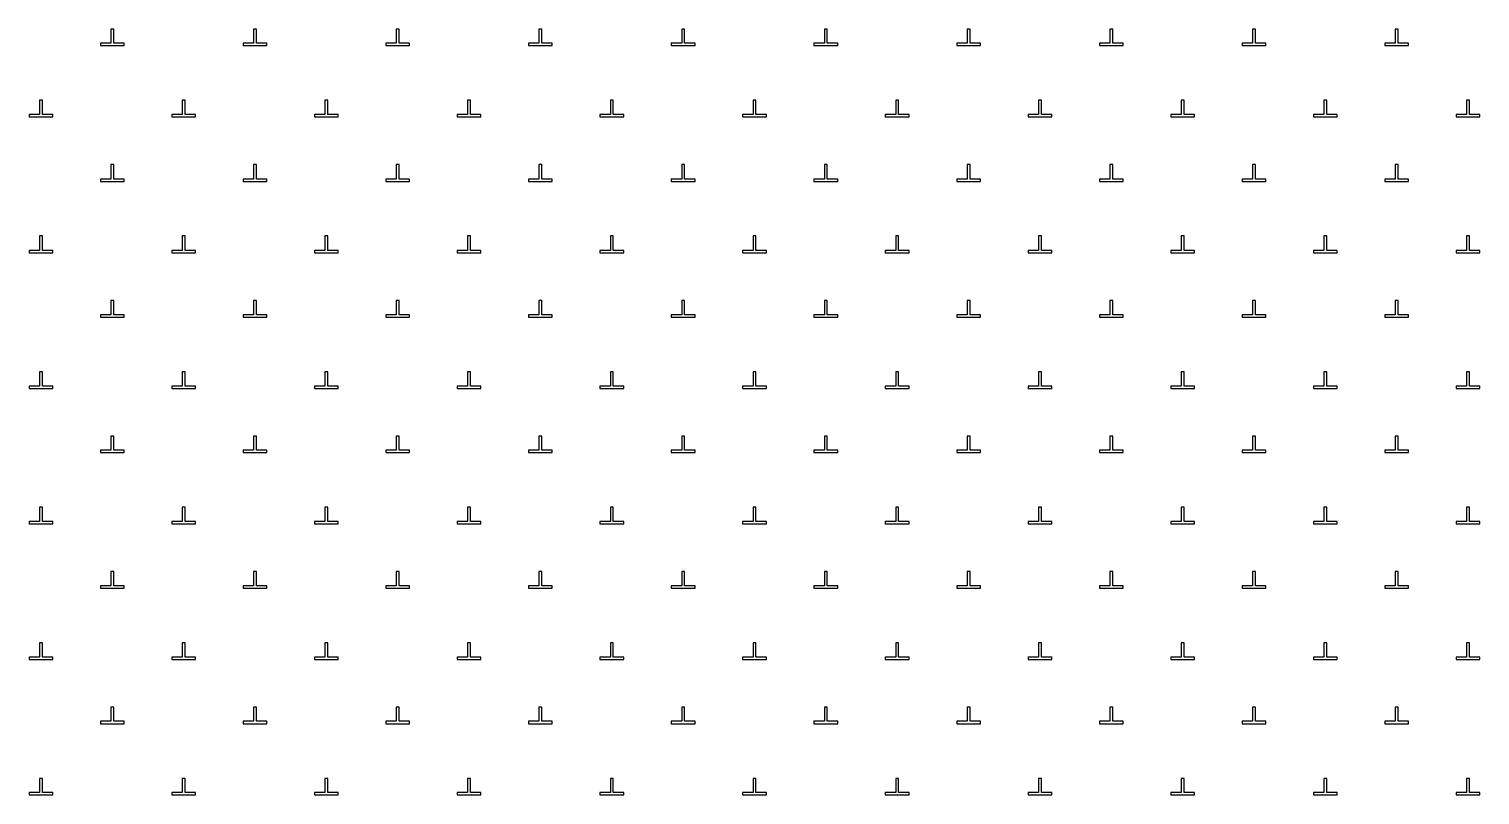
# Model space of a CAD drawing. Extents: x 550890 to 551618, y 1839259 to 1840146.
# Drawn here: x 551424.64 to 551455.14, y 1839903.11 to 1839919.22 of the extents above; entities that cross this region are included whole.
import ezdxf

# ---------------------------------------------------------------- set-up
doc = ezdxf.new("R2010")
doc.units = 0
doc.layers.add('Level 19', color=7, linetype='Continuous')

msp = doc.modelspace()

# ---------------------------------------------------------------- linework, layer by layer
at = {"layer": 'Level 19'}
for p, q in [((551426.42, 1839919.22), (551426.36, 1839919.22)), ((551426.36, 1839919.22), (551426.36, 1839918.92)), ((551426.42, 1839918.92), (551426.42, 1839919.22)), ((551429.42, 1839919.22), (551429.36, 1839919.22)), ((551429.36, 1839919.22), (551429.36, 1839918.92)), ((551429.42, 1839918.92), (551429.42, 1839919.22)), ((551432.42, 1839919.22), (551432.36, 1839919.22)), ((551432.36, 1839919.22), (551432.36, 1839918.92)), ((551432.42, 1839918.92), (551432.42, 1839919.22)), ((551435.42, 1839919.22), (551435.36, 1839919.22)), ((551435.36, 1839919.22), (551435.36, 1839918.92)), ((551435.42, 1839918.92), (551435.42, 1839919.22)), ((551438.42, 1839919.22), (551438.36, 1839919.22)), ((551438.36, 1839919.22), (551438.36, 1839918.92)), ((551438.42, 1839918.92), (551438.42, 1839919.22)), ((551441.42, 1839919.22), (551441.36, 1839919.22)), ((551441.36, 1839919.22), (551441.36, 1839918.92)), ((551441.42, 1839918.92), (551441.42, 1839919.22)), ((551444.42, 1839919.22), (551444.36, 1839919.22)), ((551444.36, 1839919.22), (551444.36, 1839918.92)), ((551444.42, 1839918.92), (551444.42, 1839919.22)), ((551447.42, 1839919.22), (551447.36, 1839919.22)), ((551447.36, 1839919.22), (551447.36, 1839918.92)), ((551447.42, 1839918.92), (551447.42, 1839919.22)), ((551450.42, 1839919.22), (551450.36, 1839919.22)), ((551450.36, 1839919.22), (551450.36, 1839918.92)), ((551450.42, 1839918.92), (551450.42, 1839919.22)), ((551453.42, 1839919.22), (551453.36, 1839919.22)), ((551453.36, 1839919.22), (551453.36, 1839918.92)), ((551453.42, 1839918.92), (551453.42, 1839919.22)), ((551426.36, 1839918.92), (551426.14, 1839918.92)), ((551426.14, 1839918.92), (551426.14, 1839918.87)), ((551426.64, 1839918.92), (551426.42, 1839918.92)), ((551426.64, 1839918.87), (551426.64, 1839918.92)), ((551429.36, 1839918.92), (551429.14, 1839918.92)), ((551429.14, 1839918.92), (551429.14, 1839918.87)), ((551429.64, 1839918.92), (551429.42, 1839918.92)), ((551429.64, 1839918.87), (551429.64, 1839918.92)), ((551432.36, 1839918.92), (551432.14, 1839918.92)), ((551432.14, 1839918.92), (551432.14, 1839918.87)), ((551432.64, 1839918.92), (551432.42, 1839918.92)), ((551432.64, 1839918.87), (551432.64, 1839918.92)), ((551435.36, 1839918.92), (551435.14, 1839918.92)), ((551435.14, 1839918.92), (551435.14, 1839918.87)), ((551435.64, 1839918.92), (551435.42, 1839918.92)), ((551435.64, 1839918.87), (551435.64, 1839918.92)), ((551438.36, 1839918.92), (551438.14, 1839918.92)), ((551438.14, 1839918.92), (551438.14, 1839918.87)), ((551438.64, 1839918.92), (551438.42, 1839918.92)), ((551438.64, 1839918.87), (551438.64, 1839918.92)), ((551441.36, 1839918.92), (551441.14, 1839918.92)), ((551441.14, 1839918.92), (551441.14, 1839918.87)), ((551441.64, 1839918.92), (551441.42, 1839918.92)), ((551441.64, 1839918.87), (551441.64, 1839918.92)), ((551444.36, 1839918.92), (551444.14, 1839918.92)), ((551444.14, 1839918.92), (551444.14, 1839918.87)), ((551444.64, 1839918.92), (551444.42, 1839918.92)), ((551444.64, 1839918.87), (551444.64, 1839918.92)), ((551447.36, 1839918.92), (551447.14, 1839918.92)), ((551447.14, 1839918.92), (551447.14, 1839918.87)), ((551447.64, 1839918.92), (551447.42, 1839918.92)), ((551447.64, 1839918.87), (551447.64, 1839918.92)), ((551450.36, 1839918.92), (551450.14, 1839918.92)), ((551450.14, 1839918.92), (551450.14, 1839918.87)), ((551450.64, 1839918.92), (551450.42, 1839918.92)), ((551450.64, 1839918.87), (551450.64, 1839918.92)), ((551453.36, 1839918.92), (551453.14, 1839918.92)), ((551453.14, 1839918.92), (551453.14, 1839918.87)), ((551453.64, 1839918.92), (551453.42, 1839918.92)), ((551453.64, 1839918.87), (551453.64, 1839918.92)), ((551426.14, 1839918.87), (551426.64, 1839918.87)), ((551429.14, 1839918.87), (551429.64, 1839918.87)), ((551432.14, 1839918.87), (551432.64, 1839918.87)), ((551435.14, 1839918.87), (551435.64, 1839918.87)), ((551438.14, 1839918.87), (551438.64, 1839918.87)), ((551441.14, 1839918.87), (551441.64, 1839918.87)), ((551444.14, 1839918.87), (551444.64, 1839918.87)), ((551447.14, 1839918.87), (551447.64, 1839918.87)), ((551450.14, 1839918.87), (551450.64, 1839918.87)), ((551453.14, 1839918.87), (551453.64, 1839918.87)), ((551424.92, 1839917.72), (551424.86, 1839917.72)), ((551424.86, 1839917.72), (551424.86, 1839917.42)), ((551424.92, 1839917.42), (551424.92, 1839917.72)), ((551427.92, 1839917.72), (551427.86, 1839917.72)), ((551427.86, 1839917.72), (551427.86, 1839917.42)), ((551427.92, 1839917.42), (551427.92, 1839917.72)), ((551430.92, 1839917.72), (551430.86, 1839917.72)), ((551430.86, 1839917.72), (551430.86, 1839917.42)), ((551430.92, 1839917.42), (551430.92, 1839917.72)), ((551433.92, 1839917.72), (551433.86, 1839917.72)), ((551433.86, 1839917.72), (551433.86, 1839917.42)), ((551433.92, 1839917.42), (551433.92, 1839917.72)), ((551436.92, 1839917.72), (551436.86, 1839917.72)), ((551436.86, 1839917.72), (551436.86, 1839917.42)), ((551436.92, 1839917.42), (551436.92, 1839917.72)), ((551439.92, 1839917.72), (551439.86, 1839917.72)), ((551439.86, 1839917.72), (551439.86, 1839917.42)), ((551439.92, 1839917.42), (551439.92, 1839917.72)), ((551442.92, 1839917.72), (551442.86, 1839917.72)), ((551442.86, 1839917.72), (551442.86, 1839917.42)), ((551442.92, 1839917.42), (551442.92, 1839917.72)), ((551445.92, 1839917.72), (551445.86, 1839917.72)), ((551445.86, 1839917.72), (551445.86, 1839917.42)), ((551445.92, 1839917.42), (551445.92, 1839917.72)), ((551448.92, 1839917.72), (551448.86, 1839917.72)), ((551448.86, 1839917.72), (551448.86, 1839917.42)), ((551448.92, 1839917.42), (551448.92, 1839917.72)), ((551451.92, 1839917.72), (551451.86, 1839917.72)), ((551451.86, 1839917.72), (551451.86, 1839917.42)), ((551451.92, 1839917.42), (551451.92, 1839917.72)), ((551454.92, 1839917.72), (551454.86, 1839917.72)), ((551454.86, 1839917.72), (551454.86, 1839917.42)), ((551454.92, 1839917.42), (551454.92, 1839917.72)), ((551424.86, 1839917.42), (551424.64, 1839917.42)), ((551424.64, 1839917.42), (551424.64, 1839917.37)), ((551425.14, 1839917.42), (551424.92, 1839917.42)), ((551425.14, 1839917.37), (551425.14, 1839917.42)), ((551427.86, 1839917.42), (551427.64, 1839917.42)), ((551427.64, 1839917.42), (551427.64, 1839917.37)), ((551428.14, 1839917.42), (551427.92, 1839917.42)), ((551428.14, 1839917.37), (551428.14, 1839917.42)), ((551430.86, 1839917.42), (551430.64, 1839917.42)), ((551430.64, 1839917.42), (551430.64, 1839917.37)), ((551431.14, 1839917.42), (551430.92, 1839917.42)), ((551431.14, 1839917.37), (551431.14, 1839917.42)), ((551433.86, 1839917.42), (551433.64, 1839917.42)), ((551433.64, 1839917.42), (551433.64, 1839917.37)), ((551434.14, 1839917.42), (551433.92, 1839917.42)), ((551434.14, 1839917.37), (551434.14, 1839917.42)), ((551436.86, 1839917.42), (551436.64, 1839917.42)), ((551436.64, 1839917.42), (551436.64, 1839917.37)), ((551437.14, 1839917.42), (551436.92, 1839917.42)), ((551437.14, 1839917.37), (551437.14, 1839917.42)), ((551439.86, 1839917.42), (551439.64, 1839917.42)), ((551439.64, 1839917.42), (551439.64, 1839917.37)), ((551440.14, 1839917.42), (551439.92, 1839917.42)), ((551440.14, 1839917.37), (551440.14, 1839917.42)), ((551442.86, 1839917.42), (551442.64, 1839917.42)), ((551442.64, 1839917.42), (551442.64, 1839917.37)), ((551443.14, 1839917.42), (551442.92, 1839917.42)), ((551443.14, 1839917.37), (551443.14, 1839917.42)), ((551445.86, 1839917.42), (551445.64, 1839917.42)), ((551445.64, 1839917.42), (551445.64, 1839917.37)), ((551446.14, 1839917.42), (551445.92, 1839917.42)), ((551446.14, 1839917.37), (551446.14, 1839917.42)), ((551448.86, 1839917.42), (551448.64, 1839917.42)), ((551448.64, 1839917.42), (551448.64, 1839917.37)), ((551449.14, 1839917.42), (551448.92, 1839917.42)), ((551449.14, 1839917.37), (551449.14, 1839917.42)), ((551451.86, 1839917.42), (551451.64, 1839917.42)), ((551451.64, 1839917.42), (551451.64, 1839917.37)), ((551452.14, 1839917.42), (551451.92, 1839917.42)), ((551452.14, 1839917.37), (551452.14, 1839917.42)), ((551454.86, 1839917.42), (551454.64, 1839917.42)), ((551454.64, 1839917.42), (551454.64, 1839917.37)), ((551455.14, 1839917.42), (551454.92, 1839917.42)), ((551455.14, 1839917.37), (551455.14, 1839917.42)), ((551424.64, 1839917.37), (551425.14, 1839917.37)), ((551427.64, 1839917.37), (551428.14, 1839917.37)), ((551430.64, 1839917.37), (551431.14, 1839917.37)), ((551433.64, 1839917.37), (551434.14, 1839917.37)), ((551436.64, 1839917.37), (551437.14, 1839917.37)), ((551439.64, 1839917.37), (551440.14, 1839917.37)), ((551442.64, 1839917.37), (551443.14, 1839917.37)), ((551445.64, 1839917.37), (551446.14, 1839917.37)), ((551448.64, 1839917.37), (551449.14, 1839917.37)), ((551451.64, 1839917.37), (551452.14, 1839917.37)), ((551454.64, 1839917.37), (551455.14, 1839917.37)), ((551426.42, 1839916.37), (551426.36, 1839916.37)), ((551426.36, 1839916.37), (551426.36, 1839916.06)), ((551426.42, 1839916.06), (551426.42, 1839916.37)), ((551429.42, 1839916.37), (551429.36, 1839916.37)), ((551429.36, 1839916.37), (551429.36, 1839916.06)), ((551429.42, 1839916.06), (551429.42, 1839916.37)), ((551432.42, 1839916.37), (551432.36, 1839916.37)), ((551432.36, 1839916.37), (551432.36, 1839916.06)), ((551432.42, 1839916.06), (551432.42, 1839916.37)), ((551435.42, 1839916.37), (551435.36, 1839916.37)), ((551435.36, 1839916.37), (551435.36, 1839916.06)), ((551435.42, 1839916.06), (551435.42, 1839916.37)), ((551438.42, 1839916.37), (551438.36, 1839916.37)), ((551438.36, 1839916.37), (551438.36, 1839916.06)), ((551438.42, 1839916.06), (551438.42, 1839916.37)), ((551441.42, 1839916.37), (551441.36, 1839916.37)), ((551441.36, 1839916.37), (551441.36, 1839916.06)), ((551441.42, 1839916.06), (551441.42, 1839916.37)), ((551444.42, 1839916.37), (551444.36, 1839916.37)), ((551444.36, 1839916.37), (551444.36, 1839916.06)), ((551444.42, 1839916.06), (551444.42, 1839916.37)), ((551447.42, 1839916.37), (551447.36, 1839916.37)), ((551447.36, 1839916.37), (551447.36, 1839916.06)), ((551447.42, 1839916.06), (551447.42, 1839916.37)), ((551450.42, 1839916.37), (551450.36, 1839916.37)), ((551450.36, 1839916.37), (551450.36, 1839916.06)), ((551450.42, 1839916.06), (551450.42, 1839916.37)), ((551453.42, 1839916.37), (551453.36, 1839916.37)), ((551453.36, 1839916.37), (551453.36, 1839916.06)), ((551453.42, 1839916.06), (551453.42, 1839916.37)), ((551426.36, 1839916.06), (551426.14, 1839916.06)), ((551426.14, 1839916.06), (551426.14, 1839916.01)), ((551426.14, 1839916.01), (551426.64, 1839916.01)), ((551426.64, 1839916.06), (551426.42, 1839916.06)), ((551426.64, 1839916.01), (551426.64, 1839916.06)), ((551429.36, 1839916.06), (551429.14, 1839916.06)), ((551429.14, 1839916.06), (551429.14, 1839916.01)), ((551429.14, 1839916.01), (551429.64, 1839916.01)), ((551429.64, 1839916.06), (551429.42, 1839916.06)), ((551429.64, 1839916.01), (551429.64, 1839916.06)), ((551432.36, 1839916.06), (551432.14, 1839916.06)), ((551432.14, 1839916.06), (551432.14, 1839916.01)), ((551432.14, 1839916.01), (551432.64, 1839916.01)), ((551432.64, 1839916.06), (551432.42, 1839916.06)), ((551432.64, 1839916.01), (551432.64, 1839916.06)), ((551435.36, 1839916.06), (551435.14, 1839916.06)), ((551435.14, 1839916.06), (551435.14, 1839916.01)), ((551435.14, 1839916.01), (551435.64, 1839916.01)), ((551435.64, 1839916.06), (551435.42, 1839916.06)), ((551435.64, 1839916.01), (551435.64, 1839916.06)), ((551438.36, 1839916.06), (551438.14, 1839916.06)), ((551438.14, 1839916.06), (551438.14, 1839916.01)), ((551438.14, 1839916.01), (551438.64, 1839916.01)), ((551438.64, 1839916.06), (551438.42, 1839916.06)), ((551438.64, 1839916.01), (551438.64, 1839916.06)), ((551441.36, 1839916.06), (551441.14, 1839916.06)), ((551441.14, 1839916.06), (551441.14, 1839916.01)), ((551441.14, 1839916.01), (551441.64, 1839916.01)), ((551441.64, 1839916.06), (551441.42, 1839916.06)), ((551441.64, 1839916.01), (551441.64, 1839916.06)), ((551444.36, 1839916.06), (551444.14, 1839916.06)), ((551444.14, 1839916.06), (551444.14, 1839916.01)), ((551444.14, 1839916.01), (551444.64, 1839916.01)), ((551444.64, 1839916.06), (551444.42, 1839916.06)), ((551444.64, 1839916.01), (551444.64, 1839916.06)), ((551447.36, 1839916.06), (551447.14, 1839916.06)), ((551447.14, 1839916.06), (551447.14, 1839916.01)), ((551447.14, 1839916.01), (551447.64, 1839916.01)), ((551447.64, 1839916.06), (551447.42, 1839916.06)), ((551447.64, 1839916.01), (551447.64, 1839916.06)), ((551450.36, 1839916.06), (551450.14, 1839916.06)), ((551450.14, 1839916.06), (551450.14, 1839916.01)), ((551450.14, 1839916.01), (551450.64, 1839916.01)), ((551450.64, 1839916.06), (551450.42, 1839916.06)), ((551450.64, 1839916.01), (551450.64, 1839916.06)), ((551453.36, 1839916.06), (551453.14, 1839916.06)), ((551453.14, 1839916.06), (551453.14, 1839916.01)), ((551453.14, 1839916.01), (551453.64, 1839916.01)), ((551453.64, 1839916.06), (551453.42, 1839916.06)), ((551453.64, 1839916.01), (551453.64, 1839916.06)), ((551424.92, 1839914.87), (551424.86, 1839914.87)), ((551424.86, 1839914.87), (551424.86, 1839914.56)), ((551424.92, 1839914.56), (551424.92, 1839914.87)), ((551427.92, 1839914.87), (551427.86, 1839914.87)), ((551427.86, 1839914.87), (551427.86, 1839914.56)), ((551427.92, 1839914.56), (551427.92, 1839914.87)), ((551430.92, 1839914.87), (551430.86, 1839914.87)), ((551430.86, 1839914.87), (551430.86, 1839914.56)), ((551430.92, 1839914.56), (551430.92, 1839914.87)), ((551433.92, 1839914.87), (551433.86, 1839914.87)), ((551433.86, 1839914.87), (551433.86, 1839914.56)), ((551433.92, 1839914.56), (551433.92, 1839914.87)), ((551436.92, 1839914.87), (551436.86, 1839914.87)), ((551436.86, 1839914.87), (551436.86, 1839914.56)), ((551436.92, 1839914.56), (551436.92, 1839914.87)), ((551439.92, 1839914.87), (551439.86, 1839914.87)), ((551439.86, 1839914.87), (551439.86, 1839914.56)), ((551439.92, 1839914.56), (551439.92, 1839914.87)), ((551442.92, 1839914.87), (551442.86, 1839914.87)), ((551442.86, 1839914.87), (551442.86, 1839914.56)), ((551442.92, 1839914.56), (551442.92, 1839914.87)), ((551445.92, 1839914.87), (551445.86, 1839914.87)), ((551445.86, 1839914.87), (551445.86, 1839914.56)), ((551445.92, 1839914.56), (551445.92, 1839914.87)), ((551448.92, 1839914.87), (551448.86, 1839914.87)), ((551448.86, 1839914.87), (551448.86, 1839914.56)), ((551448.92, 1839914.56), (551448.92, 1839914.87)), ((551451.92, 1839914.87), (551451.86, 1839914.87)), ((551451.86, 1839914.87), (551451.86, 1839914.56)), ((551451.92, 1839914.56), (551451.92, 1839914.87)), ((551454.92, 1839914.87), (551454.86, 1839914.87)), ((551454.86, 1839914.87), (551454.86, 1839914.56)), ((551454.92, 1839914.56), (551454.92, 1839914.87)), ((551424.86, 1839914.56), (551424.64, 1839914.56)), ((551424.64, 1839914.56), (551424.64, 1839914.51)), ((551424.64, 1839914.51), (551425.14, 1839914.51)), ((551425.14, 1839914.56), (551424.92, 1839914.56)), ((551425.14, 1839914.51), (551425.14, 1839914.56)), ((551427.86, 1839914.56), (551427.64, 1839914.56)), ((551427.64, 1839914.56), (551427.64, 1839914.51)), ((551427.64, 1839914.51), (551428.14, 1839914.51)), ((551428.14, 1839914.56), (551427.92, 1839914.56)), ((551428.14, 1839914.51), (551428.14, 1839914.56)), ((551430.86, 1839914.56), (551430.64, 1839914.56)), ((551430.64, 1839914.56), (551430.64, 1839914.51)), ((551430.64, 1839914.51), (551431.14, 1839914.51)), ((551431.14, 1839914.56), (551430.92, 1839914.56)), ((551431.14, 1839914.51), (551431.14, 1839914.56)), ((551433.86, 1839914.56), (551433.64, 1839914.56)), ((551433.64, 1839914.56), (551433.64, 1839914.51)), ((551433.64, 1839914.51), (551434.14, 1839914.51)), ((551434.14, 1839914.56), (551433.92, 1839914.56)), ((551434.14, 1839914.51), (551434.14, 1839914.56)), ((551436.86, 1839914.56), (551436.64, 1839914.56)), ((551436.64, 1839914.56), (551436.64, 1839914.51)), ((551436.64, 1839914.51), (551437.14, 1839914.51)), ((551437.14, 1839914.56), (551436.92, 1839914.56)), ((551437.14, 1839914.51), (551437.14, 1839914.56)), ((551439.86, 1839914.56), (551439.64, 1839914.56)), ((551439.64, 1839914.56), (551439.64, 1839914.51)), ((551439.64, 1839914.51), (551440.14, 1839914.51)), ((551440.14, 1839914.56), (551439.92, 1839914.56)), ((551440.14, 1839914.51), (551440.14, 1839914.56)), ((551442.86, 1839914.56), (551442.64, 1839914.56)), ((551442.64, 1839914.56), (551442.64, 1839914.51)), ((551442.64, 1839914.51), (551443.14, 1839914.51)), ((551443.14, 1839914.56), (551442.92, 1839914.56)), ((551443.14, 1839914.51), (551443.14, 1839914.56)), ((551445.86, 1839914.56), (551445.64, 1839914.56)), ((551445.64, 1839914.56), (551445.64, 1839914.51)), ((551445.64, 1839914.51), (551446.14, 1839914.51)), ((551446.14, 1839914.56), (551445.92, 1839914.56)), ((551446.14, 1839914.51), (551446.14, 1839914.56)), ((551448.86, 1839914.56), (551448.64, 1839914.56)), ((551448.64, 1839914.56), (551448.64, 1839914.51)), ((551448.64, 1839914.51), (551449.14, 1839914.51)), ((551449.14, 1839914.56), (551448.92, 1839914.56)), ((551449.14, 1839914.51), (551449.14, 1839914.56)), ((551451.86, 1839914.56), (551451.64, 1839914.56)), ((551451.64, 1839914.56), (551451.64, 1839914.51)), ((551451.64, 1839914.51), (551452.14, 1839914.51)), ((551452.14, 1839914.56), (551451.92, 1839914.56)), ((551452.14, 1839914.51), (551452.14, 1839914.56)), ((551454.86, 1839914.56), (551454.64, 1839914.56)), ((551454.64, 1839914.56), (551454.64, 1839914.51)), ((551454.64, 1839914.51), (551455.14, 1839914.51)), ((551455.14, 1839914.56), (551454.92, 1839914.56)), ((551455.14, 1839914.51), (551455.14, 1839914.56)), ((551426.42, 1839913.51), (551426.36, 1839913.51)), ((551426.36, 1839913.51), (551426.36, 1839913.21)), ((551426.42, 1839913.21), (551426.42, 1839913.51)), ((551429.42, 1839913.51), (551429.36, 1839913.51)), ((551429.36, 1839913.51), (551429.36, 1839913.21)), ((551429.42, 1839913.21), (551429.42, 1839913.51)), ((551432.42, 1839913.51), (551432.36, 1839913.51)), ((551432.36, 1839913.51), (551432.36, 1839913.21)), ((551432.42, 1839913.21), (551432.42, 1839913.51)), ((551435.42, 1839913.51), (551435.36, 1839913.51)), ((551435.36, 1839913.51), (551435.36, 1839913.21)), ((551435.42, 1839913.21), (551435.42, 1839913.51)), ((551438.42, 1839913.51), (551438.36, 1839913.51)), ((551438.36, 1839913.51), (551438.36, 1839913.21)), ((551438.42, 1839913.21), (551438.42, 1839913.51)), ((551441.42, 1839913.51), (551441.36, 1839913.51)), ((551441.36, 1839913.51), (551441.36, 1839913.21)), ((551441.42, 1839913.21), (551441.42, 1839913.51)), ((551444.42, 1839913.51), (551444.36, 1839913.51)), ((551444.36, 1839913.51), (551444.36, 1839913.21)), ((551444.42, 1839913.21), (551444.42, 1839913.51)), ((551447.42, 1839913.51), (551447.36, 1839913.51)), ((551447.36, 1839913.51), (551447.36, 1839913.21)), ((551447.42, 1839913.21), (551447.42, 1839913.51)), ((551450.42, 1839913.51), (551450.36, 1839913.51)), ((551450.36, 1839913.51), (551450.36, 1839913.21)), ((551450.42, 1839913.21), (551450.42, 1839913.51)), ((551453.42, 1839913.51), (551453.36, 1839913.51)), ((551453.36, 1839913.51), (551453.36, 1839913.21)), ((551453.42, 1839913.21), (551453.42, 1839913.51)), ((551426.36, 1839913.21), (551426.14, 1839913.21)), ((551426.14, 1839913.21), (551426.14, 1839913.16)), ((551426.14, 1839913.16), (551426.64, 1839913.16)), ((551426.64, 1839913.21), (551426.42, 1839913.21)), ((551426.64, 1839913.16), (551426.64, 1839913.21)), ((551429.36, 1839913.21), (551429.14, 1839913.21)), ((551429.14, 1839913.21), (551429.14, 1839913.16)), ((551429.14, 1839913.16), (551429.64, 1839913.16)), ((551429.64, 1839913.21), (551429.42, 1839913.21)), ((551429.64, 1839913.16), (551429.64, 1839913.21)), ((551432.36, 1839913.21), (551432.14, 1839913.21)), ((551432.14, 1839913.21), (551432.14, 1839913.16)), ((551432.14, 1839913.16), (551432.64, 1839913.16)), ((551432.64, 1839913.21), (551432.42, 1839913.21)), ((551432.64, 1839913.16), (551432.64, 1839913.21)), ((551435.36, 1839913.21), (551435.14, 1839913.21)), ((551435.14, 1839913.21), (551435.14, 1839913.16)), ((551435.14, 1839913.16), (551435.64, 1839913.16)), ((551435.64, 1839913.21), (551435.42, 1839913.21)), ((551435.64, 1839913.16), (551435.64, 1839913.21)), ((551438.36, 1839913.21), (551438.14, 1839913.21)), ((551438.14, 1839913.21), (551438.14, 1839913.16)), ((551438.14, 1839913.16), (551438.64, 1839913.16)), ((551438.64, 1839913.21), (551438.42, 1839913.21)), ((551438.64, 1839913.16), (551438.64, 1839913.21)), ((551441.36, 1839913.21), (551441.14, 1839913.21)), ((551441.14, 1839913.21), (551441.14, 1839913.16)), ((551441.14, 1839913.16), (551441.64, 1839913.16)), ((551441.64, 1839913.21), (551441.42, 1839913.21)), ((551441.64, 1839913.16), (551441.64, 1839913.21)), ((551444.36, 1839913.21), (551444.14, 1839913.21)), ((551444.14, 1839913.21), (551444.14, 1839913.16)), ((551444.14, 1839913.16), (551444.64, 1839913.16)), ((551444.64, 1839913.21), (551444.42, 1839913.21)), ((551444.64, 1839913.16), (551444.64, 1839913.21)), ((551447.36, 1839913.21), (551447.14, 1839913.21)), ((551447.14, 1839913.21), (551447.14, 1839913.16)), ((551447.14, 1839913.16), (551447.64, 1839913.16)), ((551447.64, 1839913.21), (551447.42, 1839913.21)), ((551447.64, 1839913.16), (551447.64, 1839913.21)), ((551450.36, 1839913.21), (551450.14, 1839913.21)), ((551450.14, 1839913.21), (551450.14, 1839913.16)), ((551450.14, 1839913.16), (551450.64, 1839913.16)), ((551450.64, 1839913.21), (551450.42, 1839913.21)), ((551450.64, 1839913.16), (551450.64, 1839913.21)), ((551453.36, 1839913.21), (551453.14, 1839913.21)), ((551453.14, 1839913.21), (551453.14, 1839913.16)), ((551453.14, 1839913.16), (551453.64, 1839913.16)), ((551453.64, 1839913.21), (551453.42, 1839913.21)), ((551453.64, 1839913.16), (551453.64, 1839913.21)), ((551424.92, 1839912.01), (551424.86, 1839912.01)), ((551424.86, 1839912.01), (551424.86, 1839911.71)), ((551424.92, 1839911.71), (551424.92, 1839912.01)), ((551427.92, 1839912.01), (551427.86, 1839912.01)), ((551427.86, 1839912.01), (551427.86, 1839911.71)), ((551427.92, 1839911.71), (551427.92, 1839912.01)), ((551430.92, 1839912.01), (551430.86, 1839912.01)), ((551430.86, 1839912.01), (551430.86, 1839911.71)), ((551430.92, 1839911.71), (551430.92, 1839912.01)), ((551433.92, 1839912.01), (551433.86, 1839912.01)), ((551433.86, 1839912.01), (551433.86, 1839911.71)), ((551433.92, 1839911.71), (551433.92, 1839912.01)), ((551436.92, 1839912.01), (551436.86, 1839912.01)), ((551436.86, 1839912.01), (551436.86, 1839911.71)), ((551436.92, 1839911.71), (551436.92, 1839912.01)), ((551439.92, 1839912.01), (551439.86, 1839912.01)), ((551439.86, 1839912.01), (551439.86, 1839911.71)), ((551439.92, 1839911.71), (551439.92, 1839912.01)), ((551442.92, 1839912.01), (551442.86, 1839912.01)), ((551442.86, 1839912.01), (551442.86, 1839911.71)), ((551442.92, 1839911.71), (551442.92, 1839912.01)), ((551445.92, 1839912.01), (551445.86, 1839912.01)), ((551445.86, 1839912.01), (551445.86, 1839911.71)), ((551445.92, 1839911.71), (551445.92, 1839912.01)), ((551448.92, 1839912.01), (551448.86, 1839912.01)), ((551448.86, 1839912.01), (551448.86, 1839911.71)), ((551448.92, 1839911.71), (551448.92, 1839912.01)), ((551451.92, 1839912.01), (551451.86, 1839912.01)), ((551451.86, 1839912.01), (551451.86, 1839911.71)), ((551451.92, 1839911.71), (551451.92, 1839912.01)), ((551454.92, 1839912.01), (551454.86, 1839912.01)), ((551454.86, 1839912.01), (551454.86, 1839911.71)), ((551454.92, 1839911.71), (551454.92, 1839912.01)), ((551424.86, 1839911.71), (551424.64, 1839911.71)), ((551424.64, 1839911.71), (551424.64, 1839911.66)), ((551424.64, 1839911.66), (551425.14, 1839911.66)), ((551425.14, 1839911.71), (551424.92, 1839911.71)), ((551425.14, 1839911.66), (551425.14, 1839911.71)), ((551427.86, 1839911.71), (551427.64, 1839911.71)), ((551427.64, 1839911.71), (551427.64, 1839911.66)), ((551427.64, 1839911.66), (551428.14, 1839911.66)), ((551428.14, 1839911.71), (551427.92, 1839911.71)), ((551428.14, 1839911.66), (551428.14, 1839911.71)), ((551430.86, 1839911.71), (551430.64, 1839911.71)), ((551430.64, 1839911.71), (551430.64, 1839911.66)), ((551430.64, 1839911.66), (551431.14, 1839911.66)), ((551431.14, 1839911.71), (551430.92, 1839911.71)), ((551431.14, 1839911.66), (551431.14, 1839911.71)), ((551433.86, 1839911.71), (551433.64, 1839911.71)), ((551433.64, 1839911.71), (551433.64, 1839911.66)), ((551433.64, 1839911.66), (551434.14, 1839911.66)), ((551434.14, 1839911.71), (551433.92, 1839911.71)), ((551434.14, 1839911.66), (551434.14, 1839911.71)), ((551436.86, 1839911.71), (551436.64, 1839911.71)), ((551436.64, 1839911.71), (551436.64, 1839911.66)), ((551436.64, 1839911.66), (551437.14, 1839911.66)), ((551437.14, 1839911.71), (551436.92, 1839911.71)), ((551437.14, 1839911.66), (551437.14, 1839911.71)), ((551439.86, 1839911.71), (551439.64, 1839911.71)), ((551439.64, 1839911.71), (551439.64, 1839911.66)), ((551439.64, 1839911.66), (551440.14, 1839911.66)), ((551440.14, 1839911.71), (551439.92, 1839911.71)), ((551440.14, 1839911.66), (551440.14, 1839911.71)), ((551442.86, 1839911.71), (551442.64, 1839911.71)), ((551442.64, 1839911.71), (551442.64, 1839911.66)), ((551442.64, 1839911.66), (551443.14, 1839911.66)), ((551443.14, 1839911.71), (551442.92, 1839911.71)), ((551443.14, 1839911.66), (551443.14, 1839911.71)), ((551445.86, 1839911.71), (551445.64, 1839911.71)), ((551445.64, 1839911.71), (551445.64, 1839911.66)), ((551445.64, 1839911.66), (551446.14, 1839911.66)), ((551446.14, 1839911.71), (551445.92, 1839911.71)), ((551446.14, 1839911.66), (551446.14, 1839911.71)), ((551448.86, 1839911.71), (551448.64, 1839911.71)), ((551448.64, 1839911.71), (551448.64, 1839911.66)), ((551448.64, 1839911.66), (551449.14, 1839911.66)), ((551449.14, 1839911.71), (551448.92, 1839911.71)), ((551449.14, 1839911.66), (551449.14, 1839911.71)), ((551451.86, 1839911.71), (551451.64, 1839911.71)), ((551451.64, 1839911.71), (551451.64, 1839911.66)), ((551451.64, 1839911.66), (551452.14, 1839911.66)), ((551452.14, 1839911.71), (551451.92, 1839911.71)), ((551452.14, 1839911.66), (551452.14, 1839911.71)), ((551454.86, 1839911.71), (551454.64, 1839911.71)), ((551454.64, 1839911.71), (551454.64, 1839911.66)), ((551454.64, 1839911.66), (551455.14, 1839911.66)), ((551455.14, 1839911.71), (551454.92, 1839911.71)), ((551455.14, 1839911.66), (551455.14, 1839911.71)), ((551426.42, 1839910.66), (551426.36, 1839910.66)), ((551426.36, 1839910.66), (551426.36, 1839910.36)), ((551426.42, 1839910.36), (551426.42, 1839910.66)), ((551429.42, 1839910.66), (551429.36, 1839910.66)), ((551429.36, 1839910.66), (551429.36, 1839910.36)), ((551429.42, 1839910.36), (551429.42, 1839910.66)), ((551432.42, 1839910.66), (551432.36, 1839910.66)), ((551432.36, 1839910.66), (551432.36, 1839910.36)), ((551432.42, 1839910.36), (551432.42, 1839910.66)), ((551435.42, 1839910.66), (551435.36, 1839910.66)), ((551435.36, 1839910.66), (551435.36, 1839910.36)), ((551435.42, 1839910.36), (551435.42, 1839910.66)), ((551438.42, 1839910.66), (551438.36, 1839910.66)), ((551438.36, 1839910.66), (551438.36, 1839910.36)), ((551438.42, 1839910.36), (551438.42, 1839910.66)), ((551441.42, 1839910.66), (551441.36, 1839910.66)), ((551441.36, 1839910.66), (551441.36, 1839910.36)), ((551441.42, 1839910.36), (551441.42, 1839910.66)), ((551444.42, 1839910.66), (551444.36, 1839910.66)), ((551444.36, 1839910.66), (551444.36, 1839910.36)), ((551444.42, 1839910.36), (551444.42, 1839910.66)), ((551447.42, 1839910.66), (551447.36, 1839910.66)), ((551447.36, 1839910.66), (551447.36, 1839910.36)), ((551447.42, 1839910.36), (551447.42, 1839910.66)), ((551450.42, 1839910.66), (551450.36, 1839910.66)), ((551450.36, 1839910.66), (551450.36, 1839910.36)), ((551450.42, 1839910.36), (551450.42, 1839910.66)), ((551453.42, 1839910.66), (551453.36, 1839910.66)), ((551453.36, 1839910.66), (551453.36, 1839910.36)), ((551453.42, 1839910.36), (551453.42, 1839910.66)), ((551426.36, 1839910.36), (551426.14, 1839910.36)), ((551426.14, 1839910.36), (551426.14, 1839910.31)), ((551426.14, 1839910.31), (551426.64, 1839910.31)), ((551426.64, 1839910.36), (551426.42, 1839910.36)), ((551426.64, 1839910.31), (551426.64, 1839910.36)), ((551429.36, 1839910.36), (551429.14, 1839910.36)), ((551429.14, 1839910.36), (551429.14, 1839910.31)), ((551429.14, 1839910.31), (551429.64, 1839910.31)), ((551429.64, 1839910.36), (551429.42, 1839910.36)), ((551429.64, 1839910.31), (551429.64, 1839910.36)), ((551432.36, 1839910.36), (551432.14, 1839910.36)), ((551432.14, 1839910.36), (551432.14, 1839910.31)), ((551432.14, 1839910.31), (551432.64, 1839910.31)), ((551432.64, 1839910.36), (551432.42, 1839910.36)), ((551432.64, 1839910.31), (551432.64, 1839910.36)), ((551435.36, 1839910.36), (551435.14, 1839910.36)), ((551435.14, 1839910.36), (551435.14, 1839910.31)), ((551435.14, 1839910.31), (551435.64, 1839910.31)), ((551435.64, 1839910.36), (551435.42, 1839910.36)), ((551435.64, 1839910.31), (551435.64, 1839910.36)), ((551438.36, 1839910.36), (551438.14, 1839910.36)), ((551438.14, 1839910.36), (551438.14, 1839910.31)), ((551438.14, 1839910.31), (551438.64, 1839910.31)), ((551438.64, 1839910.36), (551438.42, 1839910.36)), ((551438.64, 1839910.31), (551438.64, 1839910.36)), ((551441.36, 1839910.36), (551441.14, 1839910.36)), ((551441.14, 1839910.36), (551441.14, 1839910.31)), ((551441.14, 1839910.31), (551441.64, 1839910.31)), ((551441.64, 1839910.36), (551441.42, 1839910.36)), ((551441.64, 1839910.31), (551441.64, 1839910.36)), ((551444.36, 1839910.36), (551444.14, 1839910.36)), ((551444.14, 1839910.36), (551444.14, 1839910.31)), ((551444.14, 1839910.31), (551444.64, 1839910.31)), ((551444.64, 1839910.36), (551444.42, 1839910.36)), ((551444.64, 1839910.31), (551444.64, 1839910.36)), ((551447.36, 1839910.36), (551447.14, 1839910.36)), ((551447.14, 1839910.36), (551447.14, 1839910.31)), ((551447.14, 1839910.31), (551447.64, 1839910.31)), ((551447.64, 1839910.36), (551447.42, 1839910.36)), ((551447.64, 1839910.31), (551447.64, 1839910.36)), ((551450.36, 1839910.36), (551450.14, 1839910.36)), ((551450.14, 1839910.36), (551450.14, 1839910.31)), ((551450.14, 1839910.31), (551450.64, 1839910.31)), ((551450.64, 1839910.36), (551450.42, 1839910.36)), ((551450.64, 1839910.31), (551450.64, 1839910.36)), ((551453.36, 1839910.36), (551453.14, 1839910.36)), ((551453.14, 1839910.36), (551453.14, 1839910.31)), ((551453.14, 1839910.31), (551453.64, 1839910.31)), ((551453.64, 1839910.36), (551453.42, 1839910.36)), ((551453.64, 1839910.31), (551453.64, 1839910.36)), ((551424.92, 1839909.16), (551424.86, 1839909.16)), ((551424.86, 1839909.16), (551424.86, 1839908.86)), ((551424.92, 1839908.86), (551424.92, 1839909.16)), ((551427.92, 1839909.16), (551427.86, 1839909.16)), ((551427.86, 1839909.16), (551427.86, 1839908.86)), ((551427.92, 1839908.86), (551427.92, 1839909.16)), ((551430.92, 1839909.16), (551430.86, 1839909.16)), ((551430.86, 1839909.16), (551430.86, 1839908.86)), ((551430.92, 1839908.86), (551430.92, 1839909.16)), ((551433.92, 1839909.16), (551433.86, 1839909.16)), ((551433.86, 1839909.16), (551433.86, 1839908.86)), ((551433.92, 1839908.86), (551433.92, 1839909.16)), ((551436.92, 1839909.16), (551436.86, 1839909.16)), ((551436.86, 1839909.16), (551436.86, 1839908.86)), ((551436.92, 1839908.86), (551436.92, 1839909.16)), ((551439.92, 1839909.16), (551439.86, 1839909.16)), ((551439.86, 1839909.16), (551439.86, 1839908.86)), ((551439.92, 1839908.86), (551439.92, 1839909.16)), ((551442.92, 1839909.16), (551442.86, 1839909.16)), ((551442.86, 1839909.16), (551442.86, 1839908.86)), ((551442.92, 1839908.86), (551442.92, 1839909.16)), ((551445.92, 1839909.16), (551445.86, 1839909.16)), ((551445.86, 1839909.16), (551445.86, 1839908.86)), ((551445.92, 1839908.86), (551445.92, 1839909.16)), ((551448.92, 1839909.16), (551448.86, 1839909.16)), ((551448.86, 1839909.16), (551448.86, 1839908.86)), ((551448.92, 1839908.86), (551448.92, 1839909.16)), ((551451.92, 1839909.16), (551451.86, 1839909.16)), ((551451.86, 1839909.16), (551451.86, 1839908.86)), ((551451.92, 1839908.86), (551451.92, 1839909.16)), ((551454.92, 1839909.16), (551454.86, 1839909.16)), ((551454.86, 1839909.16), (551454.86, 1839908.86)), ((551454.92, 1839908.86), (551454.92, 1839909.16)), ((551424.86, 1839908.86), (551424.64, 1839908.86)), ((551424.64, 1839908.86), (551424.64, 1839908.81)), ((551425.14, 1839908.86), (551424.92, 1839908.86)), ((551425.14, 1839908.81), (551425.14, 1839908.86)), ((551427.86, 1839908.86), (551427.64, 1839908.86)), ((551427.64, 1839908.86), (551427.64, 1839908.81)), ((551428.14, 1839908.86), (551427.92, 1839908.86)), ((551428.14, 1839908.81), (551428.14, 1839908.86)), ((551430.86, 1839908.86), (551430.64, 1839908.86)), ((551430.64, 1839908.86), (551430.64, 1839908.81)), ((551431.14, 1839908.86), (551430.92, 1839908.86)), ((551431.14, 1839908.81), (551431.14, 1839908.86)), ((551433.86, 1839908.86), (551433.64, 1839908.86)), ((551433.64, 1839908.86), (551433.64, 1839908.81)), ((551434.14, 1839908.86), (551433.92, 1839908.86)), ((551434.14, 1839908.81), (551434.14, 1839908.86)), ((551436.86, 1839908.86), (551436.64, 1839908.86)), ((551436.64, 1839908.86), (551436.64, 1839908.81)), ((551437.14, 1839908.86), (551436.92, 1839908.86)), ((551437.14, 1839908.81), (551437.14, 1839908.86)), ((551439.86, 1839908.86), (551439.64, 1839908.86)), ((551439.64, 1839908.86), (551439.64, 1839908.81)), ((551440.14, 1839908.86), (551439.92, 1839908.86)), ((551440.14, 1839908.81), (551440.14, 1839908.86)), ((551442.86, 1839908.86), (551442.64, 1839908.86)), ((551442.64, 1839908.86), (551442.64, 1839908.81)), ((551443.14, 1839908.86), (551442.92, 1839908.86)), ((551443.14, 1839908.81), (551443.14, 1839908.86)), ((551445.86, 1839908.86), (551445.64, 1839908.86)), ((551445.64, 1839908.86), (551445.64, 1839908.81)), ((551446.14, 1839908.86), (551445.92, 1839908.86)), ((551446.14, 1839908.81), (551446.14, 1839908.86)), ((551448.86, 1839908.86), (551448.64, 1839908.86)), ((551448.64, 1839908.86), (551448.64, 1839908.81)), ((551449.14, 1839908.86), (551448.92, 1839908.86)), ((551449.14, 1839908.81), (551449.14, 1839908.86)), ((551451.86, 1839908.86), (551451.64, 1839908.86)), ((551451.64, 1839908.86), (551451.64, 1839908.81)), ((551452.14, 1839908.86), (551451.92, 1839908.86)), ((551452.14, 1839908.81), (551452.14, 1839908.86)), ((551454.86, 1839908.86), (551454.64, 1839908.86)), ((551454.64, 1839908.86), (551454.64, 1839908.81)), ((551455.14, 1839908.86), (551454.92, 1839908.86)), ((551455.14, 1839908.81), (551455.14, 1839908.86)), ((551424.64, 1839908.81), (551425.14, 1839908.81)), ((551427.64, 1839908.81), (551428.14, 1839908.81)), ((551430.64, 1839908.81), (551431.14, 1839908.81)), ((551433.64, 1839908.81), (551434.14, 1839908.81)), ((551436.64, 1839908.81), (551437.14, 1839908.81)), ((551439.64, 1839908.81), (551440.14, 1839908.81)), ((551442.64, 1839908.81), (551443.14, 1839908.81)), ((551445.64, 1839908.81), (551446.14, 1839908.81)), ((551448.64, 1839908.81), (551449.14, 1839908.81)), ((551451.64, 1839908.81), (551452.14, 1839908.81)), ((551454.64, 1839908.81), (551455.14, 1839908.81)), ((551426.42, 1839907.81), (551426.36, 1839907.81)), ((551426.36, 1839907.81), (551426.36, 1839907.51)), ((551426.42, 1839907.51), (551426.42, 1839907.81)), ((551429.42, 1839907.81), (551429.36, 1839907.81)), ((551429.36, 1839907.81), (551429.36, 1839907.51)), ((551429.42, 1839907.51), (551429.42, 1839907.81)), ((551432.42, 1839907.81), (551432.36, 1839907.81)), ((551432.36, 1839907.81), (551432.36, 1839907.51)), ((551432.42, 1839907.51), (551432.42, 1839907.81)), ((551435.42, 1839907.81), (551435.36, 1839907.81)), ((551435.36, 1839907.81), (551435.36, 1839907.51)), ((551435.42, 1839907.51), (551435.42, 1839907.81)), ((551438.42, 1839907.81), (551438.36, 1839907.81)), ((551438.36, 1839907.81), (551438.36, 1839907.51)), ((551438.42, 1839907.51), (551438.42, 1839907.81)), ((551441.42, 1839907.81), (551441.36, 1839907.81)), ((551441.36, 1839907.81), (551441.36, 1839907.51)), ((551441.42, 1839907.51), (551441.42, 1839907.81)), ((551444.42, 1839907.81), (551444.36, 1839907.81)), ((551444.36, 1839907.81), (551444.36, 1839907.51)), ((551444.42, 1839907.51), (551444.42, 1839907.81)), ((551447.42, 1839907.81), (551447.36, 1839907.81)), ((551447.36, 1839907.81), (551447.36, 1839907.51)), ((551447.42, 1839907.51), (551447.42, 1839907.81)), ((551450.42, 1839907.81), (551450.36, 1839907.81)), ((551450.36, 1839907.81), (551450.36, 1839907.51)), ((551450.42, 1839907.51), (551450.42, 1839907.81)), ((551453.42, 1839907.81), (551453.36, 1839907.81)), ((551453.36, 1839907.81), (551453.36, 1839907.51)), ((551453.42, 1839907.51), (551453.42, 1839907.81)), ((551426.36, 1839907.51), (551426.14, 1839907.51)), ((551426.14, 1839907.51), (551426.14, 1839907.46)), ((551426.14, 1839907.46), (551426.64, 1839907.46)), ((551426.64, 1839907.51), (551426.42, 1839907.51)), ((551426.64, 1839907.46), (551426.64, 1839907.51)), ((551429.36, 1839907.51), (551429.14, 1839907.51)), ((551429.14, 1839907.51), (551429.14, 1839907.46)), ((551429.14, 1839907.46), (551429.64, 1839907.46)), ((551429.64, 1839907.51), (551429.42, 1839907.51)), ((551429.64, 1839907.46), (551429.64, 1839907.51)), ((551432.36, 1839907.51), (551432.14, 1839907.51)), ((551432.14, 1839907.51), (551432.14, 1839907.46)), ((551432.14, 1839907.46), (551432.64, 1839907.46)), ((551432.64, 1839907.51), (551432.42, 1839907.51)), ((551432.64, 1839907.46), (551432.64, 1839907.51)), ((551435.36, 1839907.51), (551435.14, 1839907.51)), ((551435.14, 1839907.51), (551435.14, 1839907.46)), ((551435.14, 1839907.46), (551435.64, 1839907.46)), ((551435.64, 1839907.51), (551435.42, 1839907.51)), ((551435.64, 1839907.46), (551435.64, 1839907.51)), ((551438.36, 1839907.51), (551438.14, 1839907.51)), ((551438.14, 1839907.51), (551438.14, 1839907.46)), ((551438.14, 1839907.46), (551438.64, 1839907.46)), ((551438.64, 1839907.51), (551438.42, 1839907.51)), ((551438.64, 1839907.46), (551438.64, 1839907.51)), ((551441.36, 1839907.51), (551441.14, 1839907.51)), ((551441.14, 1839907.51), (551441.14, 1839907.46)), ((551441.14, 1839907.46), (551441.64, 1839907.46)), ((551441.64, 1839907.51), (551441.42, 1839907.51)), ((551441.64, 1839907.46), (551441.64, 1839907.51)), ((551444.36, 1839907.51), (551444.14, 1839907.51)), ((551444.14, 1839907.51), (551444.14, 1839907.46)), ((551444.14, 1839907.46), (551444.64, 1839907.46)), ((551444.64, 1839907.51), (551444.42, 1839907.51)), ((551444.64, 1839907.46), (551444.64, 1839907.51)), ((551447.36, 1839907.51), (551447.14, 1839907.51)), ((551447.14, 1839907.51), (551447.14, 1839907.46)), ((551447.14, 1839907.46), (551447.64, 1839907.46)), ((551447.64, 1839907.51), (551447.42, 1839907.51)), ((551447.64, 1839907.46), (551447.64, 1839907.51)), ((551450.36, 1839907.51), (551450.14, 1839907.51)), ((551450.14, 1839907.51), (551450.14, 1839907.46)), ((551450.14, 1839907.46), (551450.64, 1839907.46)), ((551450.64, 1839907.51), (551450.42, 1839907.51)), ((551450.64, 1839907.46), (551450.64, 1839907.51)), ((551453.36, 1839907.51), (551453.14, 1839907.51)), ((551453.14, 1839907.51), (551453.14, 1839907.46)), ((551453.14, 1839907.46), (551453.64, 1839907.46)), ((551453.64, 1839907.51), (551453.42, 1839907.51)), ((551453.64, 1839907.46), (551453.64, 1839907.51)), ((551424.92, 1839906.31), (551424.86, 1839906.31)), ((551424.86, 1839906.31), (551424.86, 1839906.01)), ((551424.92, 1839906.01), (551424.92, 1839906.31)), ((551427.92, 1839906.31), (551427.86, 1839906.31)), ((551427.86, 1839906.31), (551427.86, 1839906.01)), ((551427.92, 1839906.01), (551427.92, 1839906.31)), ((551430.92, 1839906.31), (551430.86, 1839906.31)), ((551430.86, 1839906.31), (551430.86, 1839906.01)), ((551430.92, 1839906.01), (551430.92, 1839906.31)), ((551433.92, 1839906.31), (551433.86, 1839906.31)), ((551433.86, 1839906.31), (551433.86, 1839906.01)), ((551433.92, 1839906.01), (551433.92, 1839906.31)), ((551436.92, 1839906.31), (551436.86, 1839906.31)), ((551436.86, 1839906.31), (551436.86, 1839906.01)), ((551436.92, 1839906.01), (551436.92, 1839906.31)), ((551439.92, 1839906.31), (551439.86, 1839906.31)), ((551439.86, 1839906.31), (551439.86, 1839906.01)), ((551439.92, 1839906.01), (551439.92, 1839906.31)), ((551442.92, 1839906.31), (551442.86, 1839906.31)), ((551442.86, 1839906.31), (551442.86, 1839906.01)), ((551442.92, 1839906.01), (551442.92, 1839906.31)), ((551445.92, 1839906.31), (551445.86, 1839906.31)), ((551445.86, 1839906.31), (551445.86, 1839906.01)), ((551445.92, 1839906.01), (551445.92, 1839906.31)), ((551448.92, 1839906.31), (551448.86, 1839906.31)), ((551448.86, 1839906.31), (551448.86, 1839906.01)), ((551448.92, 1839906.01), (551448.92, 1839906.31)), ((551451.92, 1839906.31), (551451.86, 1839906.31)), ((551451.86, 1839906.31), (551451.86, 1839906.01)), ((551451.92, 1839906.01), (551451.92, 1839906.31)), ((551454.92, 1839906.31), (551454.86, 1839906.31)), ((551454.86, 1839906.31), (551454.86, 1839906.01)), ((551454.92, 1839906.01), (551454.92, 1839906.31)), ((551424.86, 1839906.01), (551424.64, 1839906.01)), ((551424.64, 1839906.01), (551424.64, 1839905.96)), ((551424.64, 1839905.96), (551425.14, 1839905.96)), ((551425.14, 1839906.01), (551424.92, 1839906.01)), ((551425.14, 1839905.96), (551425.14, 1839906.01)), ((551427.86, 1839906.01), (551427.64, 1839906.01)), ((551427.64, 1839906.01), (551427.64, 1839905.96)), ((551427.64, 1839905.96), (551428.14, 1839905.96)), ((551428.14, 1839906.01), (551427.92, 1839906.01)), ((551428.14, 1839905.96), (551428.14, 1839906.01)), ((551430.86, 1839906.01), (551430.64, 1839906.01)), ((551430.64, 1839906.01), (551430.64, 1839905.96)), ((551430.64, 1839905.96), (551431.14, 1839905.96)), ((551431.14, 1839906.01), (551430.92, 1839906.01)), ((551431.14, 1839905.96), (551431.14, 1839906.01)), ((551433.86, 1839906.01), (551433.64, 1839906.01)), ((551433.64, 1839906.01), (551433.64, 1839905.96)), ((551433.64, 1839905.96), (551434.14, 1839905.96)), ((551434.14, 1839906.01), (551433.92, 1839906.01)), ((551434.14, 1839905.96), (551434.14, 1839906.01)), ((551436.86, 1839906.01), (551436.64, 1839906.01)), ((551436.64, 1839906.01), (551436.64, 1839905.96)), ((551436.64, 1839905.96), (551437.14, 1839905.96)), ((551437.14, 1839906.01), (551436.92, 1839906.01)), ((551437.14, 1839905.96), (551437.14, 1839906.01)), ((551439.86, 1839906.01), (551439.64, 1839906.01)), ((551439.64, 1839906.01), (551439.64, 1839905.96)), ((551439.64, 1839905.96), (551440.14, 1839905.96)), ((551440.14, 1839906.01), (551439.92, 1839906.01)), ((551440.14, 1839905.96), (551440.14, 1839906.01)), ((551442.86, 1839906.01), (551442.64, 1839906.01)), ((551442.64, 1839906.01), (551442.64, 1839905.96)), ((551442.64, 1839905.96), (551443.14, 1839905.96)), ((551443.14, 1839906.01), (551442.92, 1839906.01)), ((551443.14, 1839905.96), (551443.14, 1839906.01)), ((551445.86, 1839906.01), (551445.64, 1839906.01)), ((551445.64, 1839906.01), (551445.64, 1839905.96)), ((551445.64, 1839905.96), (551446.14, 1839905.96)), ((551446.14, 1839906.01), (551445.92, 1839906.01)), ((551446.14, 1839905.96), (551446.14, 1839906.01)), ((551448.86, 1839906.01), (551448.64, 1839906.01)), ((551448.64, 1839906.01), (551448.64, 1839905.96)), ((551448.64, 1839905.96), (551449.14, 1839905.96)), ((551449.14, 1839906.01), (551448.92, 1839906.01)), ((551449.14, 1839905.96), (551449.14, 1839906.01)), ((551451.86, 1839906.01), (551451.64, 1839906.01)), ((551451.64, 1839906.01), (551451.64, 1839905.96)), ((551451.64, 1839905.96), (551452.14, 1839905.96)), ((551452.14, 1839906.01), (551451.92, 1839906.01)), ((551452.14, 1839905.96), (551452.14, 1839906.01)), ((551454.86, 1839906.01), (551454.64, 1839906.01)), ((551454.64, 1839906.01), (551454.64, 1839905.96)), ((551454.64, 1839905.96), (551455.14, 1839905.96)), ((551455.14, 1839906.01), (551454.92, 1839906.01)), ((551455.14, 1839905.96), (551455.14, 1839906.01)), ((551426.42, 1839904.96), (551426.36, 1839904.96)), ((551426.36, 1839904.96), (551426.36, 1839904.66)), ((551426.42, 1839904.66), (551426.42, 1839904.96)), ((551429.42, 1839904.96), (551429.36, 1839904.96)), ((551429.36, 1839904.96), (551429.36, 1839904.66)), ((551429.42, 1839904.66), (551429.42, 1839904.96)), ((551432.42, 1839904.96), (551432.36, 1839904.96)), ((551432.36, 1839904.96), (551432.36, 1839904.66)), ((551432.42, 1839904.66), (551432.42, 1839904.96)), ((551435.42, 1839904.96), (551435.36, 1839904.96)), ((551435.36, 1839904.96), (551435.36, 1839904.66)), ((551435.42, 1839904.66), (551435.42, 1839904.96)), ((551438.42, 1839904.96), (551438.36, 1839904.96)), ((551438.36, 1839904.96), (551438.36, 1839904.66)), ((551438.42, 1839904.66), (551438.42, 1839904.96)), ((551441.42, 1839904.96), (551441.36, 1839904.96)), ((551441.36, 1839904.96), (551441.36, 1839904.66)), ((551441.42, 1839904.66), (551441.42, 1839904.96)), ((551444.42, 1839904.96), (551444.36, 1839904.96)), ((551444.36, 1839904.96), (551444.36, 1839904.66)), ((551444.42, 1839904.66), (551444.42, 1839904.96)), ((551447.42, 1839904.96), (551447.36, 1839904.96)), ((551447.36, 1839904.96), (551447.36, 1839904.66)), ((551447.42, 1839904.66), (551447.42, 1839904.96)), ((551450.42, 1839904.96), (551450.36, 1839904.96)), ((551450.36, 1839904.96), (551450.36, 1839904.66)), ((551450.42, 1839904.66), (551450.42, 1839904.96)), ((551453.42, 1839904.96), (551453.36, 1839904.96)), ((551453.36, 1839904.96), (551453.36, 1839904.66)), ((551453.42, 1839904.66), (551453.42, 1839904.96)), ((551426.36, 1839904.66), (551426.14, 1839904.66)), ((551426.14, 1839904.66), (551426.14, 1839904.61)), ((551426.14, 1839904.61), (551426.64, 1839904.61)), ((551426.64, 1839904.66), (551426.42, 1839904.66)), ((551426.64, 1839904.61), (551426.64, 1839904.66)), ((551429.36, 1839904.66), (551429.14, 1839904.66)), ((551429.14, 1839904.66), (551429.14, 1839904.61)), ((551429.14, 1839904.61), (551429.64, 1839904.61)), ((551429.64, 1839904.66), (551429.42, 1839904.66)), ((551429.64, 1839904.61), (551429.64, 1839904.66)), ((551432.36, 1839904.66), (551432.14, 1839904.66)), ((551432.14, 1839904.66), (551432.14, 1839904.61)), ((551432.14, 1839904.61), (551432.64, 1839904.61)), ((551432.64, 1839904.66), (551432.42, 1839904.66)), ((551432.64, 1839904.61), (551432.64, 1839904.66)), ((551435.36, 1839904.66), (551435.14, 1839904.66)), ((551435.14, 1839904.66), (551435.14, 1839904.61)), ((551435.14, 1839904.61), (551435.64, 1839904.61)), ((551435.64, 1839904.66), (551435.42, 1839904.66)), ((551435.64, 1839904.61), (551435.64, 1839904.66)), ((551438.36, 1839904.66), (551438.14, 1839904.66)), ((551438.14, 1839904.66), (551438.14, 1839904.61)), ((551438.14, 1839904.61), (551438.64, 1839904.61)), ((551438.64, 1839904.66), (551438.42, 1839904.66)), ((551438.64, 1839904.61), (551438.64, 1839904.66)), ((551441.36, 1839904.66), (551441.14, 1839904.66)), ((551441.14, 1839904.66), (551441.14, 1839904.61)), ((551441.14, 1839904.61), (551441.64, 1839904.61)), ((551441.64, 1839904.66), (551441.42, 1839904.66)), ((551441.64, 1839904.61), (551441.64, 1839904.66)), ((551444.36, 1839904.66), (551444.14, 1839904.66)), ((551444.14, 1839904.66), (551444.14, 1839904.61)), ((551444.14, 1839904.61), (551444.64, 1839904.61)), ((551444.64, 1839904.66), (551444.42, 1839904.66)), ((551444.64, 1839904.61), (551444.64, 1839904.66)), ((551447.36, 1839904.66), (551447.14, 1839904.66)), ((551447.14, 1839904.66), (551447.14, 1839904.61)), ((551447.14, 1839904.61), (551447.64, 1839904.61)), ((551447.64, 1839904.66), (551447.42, 1839904.66)), ((551447.64, 1839904.61), (551447.64, 1839904.66)), ((551450.36, 1839904.66), (551450.14, 1839904.66)), ((551450.14, 1839904.66), (551450.14, 1839904.61)), ((551450.14, 1839904.61), (551450.64, 1839904.61)), ((551450.64, 1839904.66), (551450.42, 1839904.66)), ((551450.64, 1839904.61), (551450.64, 1839904.66)), ((551453.36, 1839904.66), (551453.14, 1839904.66)), ((551453.14, 1839904.66), (551453.14, 1839904.61)), ((551453.14, 1839904.61), (551453.64, 1839904.61)), ((551453.64, 1839904.66), (551453.42, 1839904.66)), ((551453.64, 1839904.61), (551453.64, 1839904.66)), ((551424.92, 1839903.46), (551424.86, 1839903.46)), ((551424.86, 1839903.46), (551424.86, 1839903.16)), ((551424.92, 1839903.16), (551424.92, 1839903.46)), ((551427.92, 1839903.46), (551427.86, 1839903.46)), ((551427.86, 1839903.46), (551427.86, 1839903.16)), ((551427.92, 1839903.16), (551427.92, 1839903.46)), ((551430.92, 1839903.46), (551430.86, 1839903.46)), ((551430.86, 1839903.46), (551430.86, 1839903.16)), ((551430.92, 1839903.16), (551430.92, 1839903.46)), ((551433.92, 1839903.46), (551433.86, 1839903.46)), ((551433.86, 1839903.46), (551433.86, 1839903.16)), ((551433.92, 1839903.16), (551433.92, 1839903.46)), ((551436.92, 1839903.46), (551436.86, 1839903.46)), ((551436.86, 1839903.46), (551436.86, 1839903.16)), ((551436.92, 1839903.16), (551436.92, 1839903.46)), ((551439.92, 1839903.46), (551439.86, 1839903.46)), ((551439.86, 1839903.46), (551439.86, 1839903.16)), ((551439.92, 1839903.16), (551439.92, 1839903.46)), ((551442.92, 1839903.46), (551442.86, 1839903.46)), ((551442.86, 1839903.46), (551442.86, 1839903.16)), ((551442.92, 1839903.16), (551442.92, 1839903.46)), ((551445.92, 1839903.46), (551445.86, 1839903.46)), ((551445.86, 1839903.46), (551445.86, 1839903.16)), ((551445.92, 1839903.16), (551445.92, 1839903.46)), ((551448.92, 1839903.46), (551448.86, 1839903.46)), ((551448.86, 1839903.46), (551448.86, 1839903.16)), ((551448.92, 1839903.16), (551448.92, 1839903.46)), ((551451.92, 1839903.46), (551451.86, 1839903.46)), ((551451.86, 1839903.46), (551451.86, 1839903.16)), ((551451.92, 1839903.16), (551451.92, 1839903.46)), ((551454.92, 1839903.46), (551454.86, 1839903.46)), ((551454.86, 1839903.46), (551454.86, 1839903.16)), ((551454.92, 1839903.16), (551454.92, 1839903.46)), ((551424.86, 1839903.16), (551424.64, 1839903.16)), ((551424.64, 1839903.16), (551424.64, 1839903.11)), ((551424.64, 1839903.11), (551425.14, 1839903.11)), ((551425.14, 1839903.16), (551424.92, 1839903.16)), ((551425.14, 1839903.11), (551425.14, 1839903.16)), ((551427.86, 1839903.16), (551427.64, 1839903.16)), ((551427.64, 1839903.16), (551427.64, 1839903.11)), ((551427.64, 1839903.11), (551428.14, 1839903.11)), ((551428.14, 1839903.16), (551427.92, 1839903.16)), ((551428.14, 1839903.11), (551428.14, 1839903.16)), ((551430.86, 1839903.16), (551430.64, 1839903.16)), ((551430.64, 1839903.16), (551430.64, 1839903.11)), ((551430.64, 1839903.11), (551431.14, 1839903.11)), ((551431.14, 1839903.16), (551430.92, 1839903.16)), ((551431.14, 1839903.11), (551431.14, 1839903.16)), ((551433.86, 1839903.16), (551433.64, 1839903.16)), ((551433.64, 1839903.16), (551433.64, 1839903.11)), ((551433.64, 1839903.11), (551434.14, 1839903.11)), ((551434.14, 1839903.16), (551433.92, 1839903.16)), ((551434.14, 1839903.11), (551434.14, 1839903.16)), ((551436.86, 1839903.16), (551436.64, 1839903.16)), ((551436.64, 1839903.16), (551436.64, 1839903.11)), ((551436.64, 1839903.11), (551437.14, 1839903.11)), ((551437.14, 1839903.16), (551436.92, 1839903.16)), ((551437.14, 1839903.11), (551437.14, 1839903.16)), ((551439.86, 1839903.16), (551439.64, 1839903.16)), ((551439.64, 1839903.16), (551439.64, 1839903.11)), ((551439.64, 1839903.11), (551440.14, 1839903.11)), ((551440.14, 1839903.16), (551439.92, 1839903.16)), ((551440.14, 1839903.11), (551440.14, 1839903.16)), ((551442.86, 1839903.16), (551442.64, 1839903.16)), ((551442.64, 1839903.16), (551442.64, 1839903.11)), ((551442.64, 1839903.11), (551443.14, 1839903.11)), ((551443.14, 1839903.16), (551442.92, 1839903.16)), ((551443.14, 1839903.11), (551443.14, 1839903.16)), ((551445.86, 1839903.16), (551445.64, 1839903.16)), ((551445.64, 1839903.16), (551445.64, 1839903.11)), ((551445.64, 1839903.11), (551446.14, 1839903.11)), ((551446.14, 1839903.16), (551445.92, 1839903.16)), ((551446.14, 1839903.11), (551446.14, 1839903.16)), ((551448.86, 1839903.16), (551448.64, 1839903.16)), ((551448.64, 1839903.16), (551448.64, 1839903.11)), ((551448.64, 1839903.11), (551449.14, 1839903.11)), ((551449.14, 1839903.16), (551448.92, 1839903.16)), ((551449.14, 1839903.11), (551449.14, 1839903.16)), ((551451.86, 1839903.16), (551451.64, 1839903.16)), ((551451.64, 1839903.16), (551451.64, 1839903.11)), ((551451.64, 1839903.11), (551452.14, 1839903.11)), ((551452.14, 1839903.16), (551451.92, 1839903.16)), ((551452.14, 1839903.11), (551452.14, 1839903.16)), ((551454.86, 1839903.16), (551454.64, 1839903.16)), ((551454.64, 1839903.16), (551454.64, 1839903.11)), ((551454.64, 1839903.11), (551455.14, 1839903.11)), ((551455.14, 1839903.16), (551454.92, 1839903.16)), ((551455.14, 1839903.11), (551455.14, 1839903.16))]:
    msp.add_line(p, q, dxfattribs=at)

doc.saveas('drawing.dxf')
